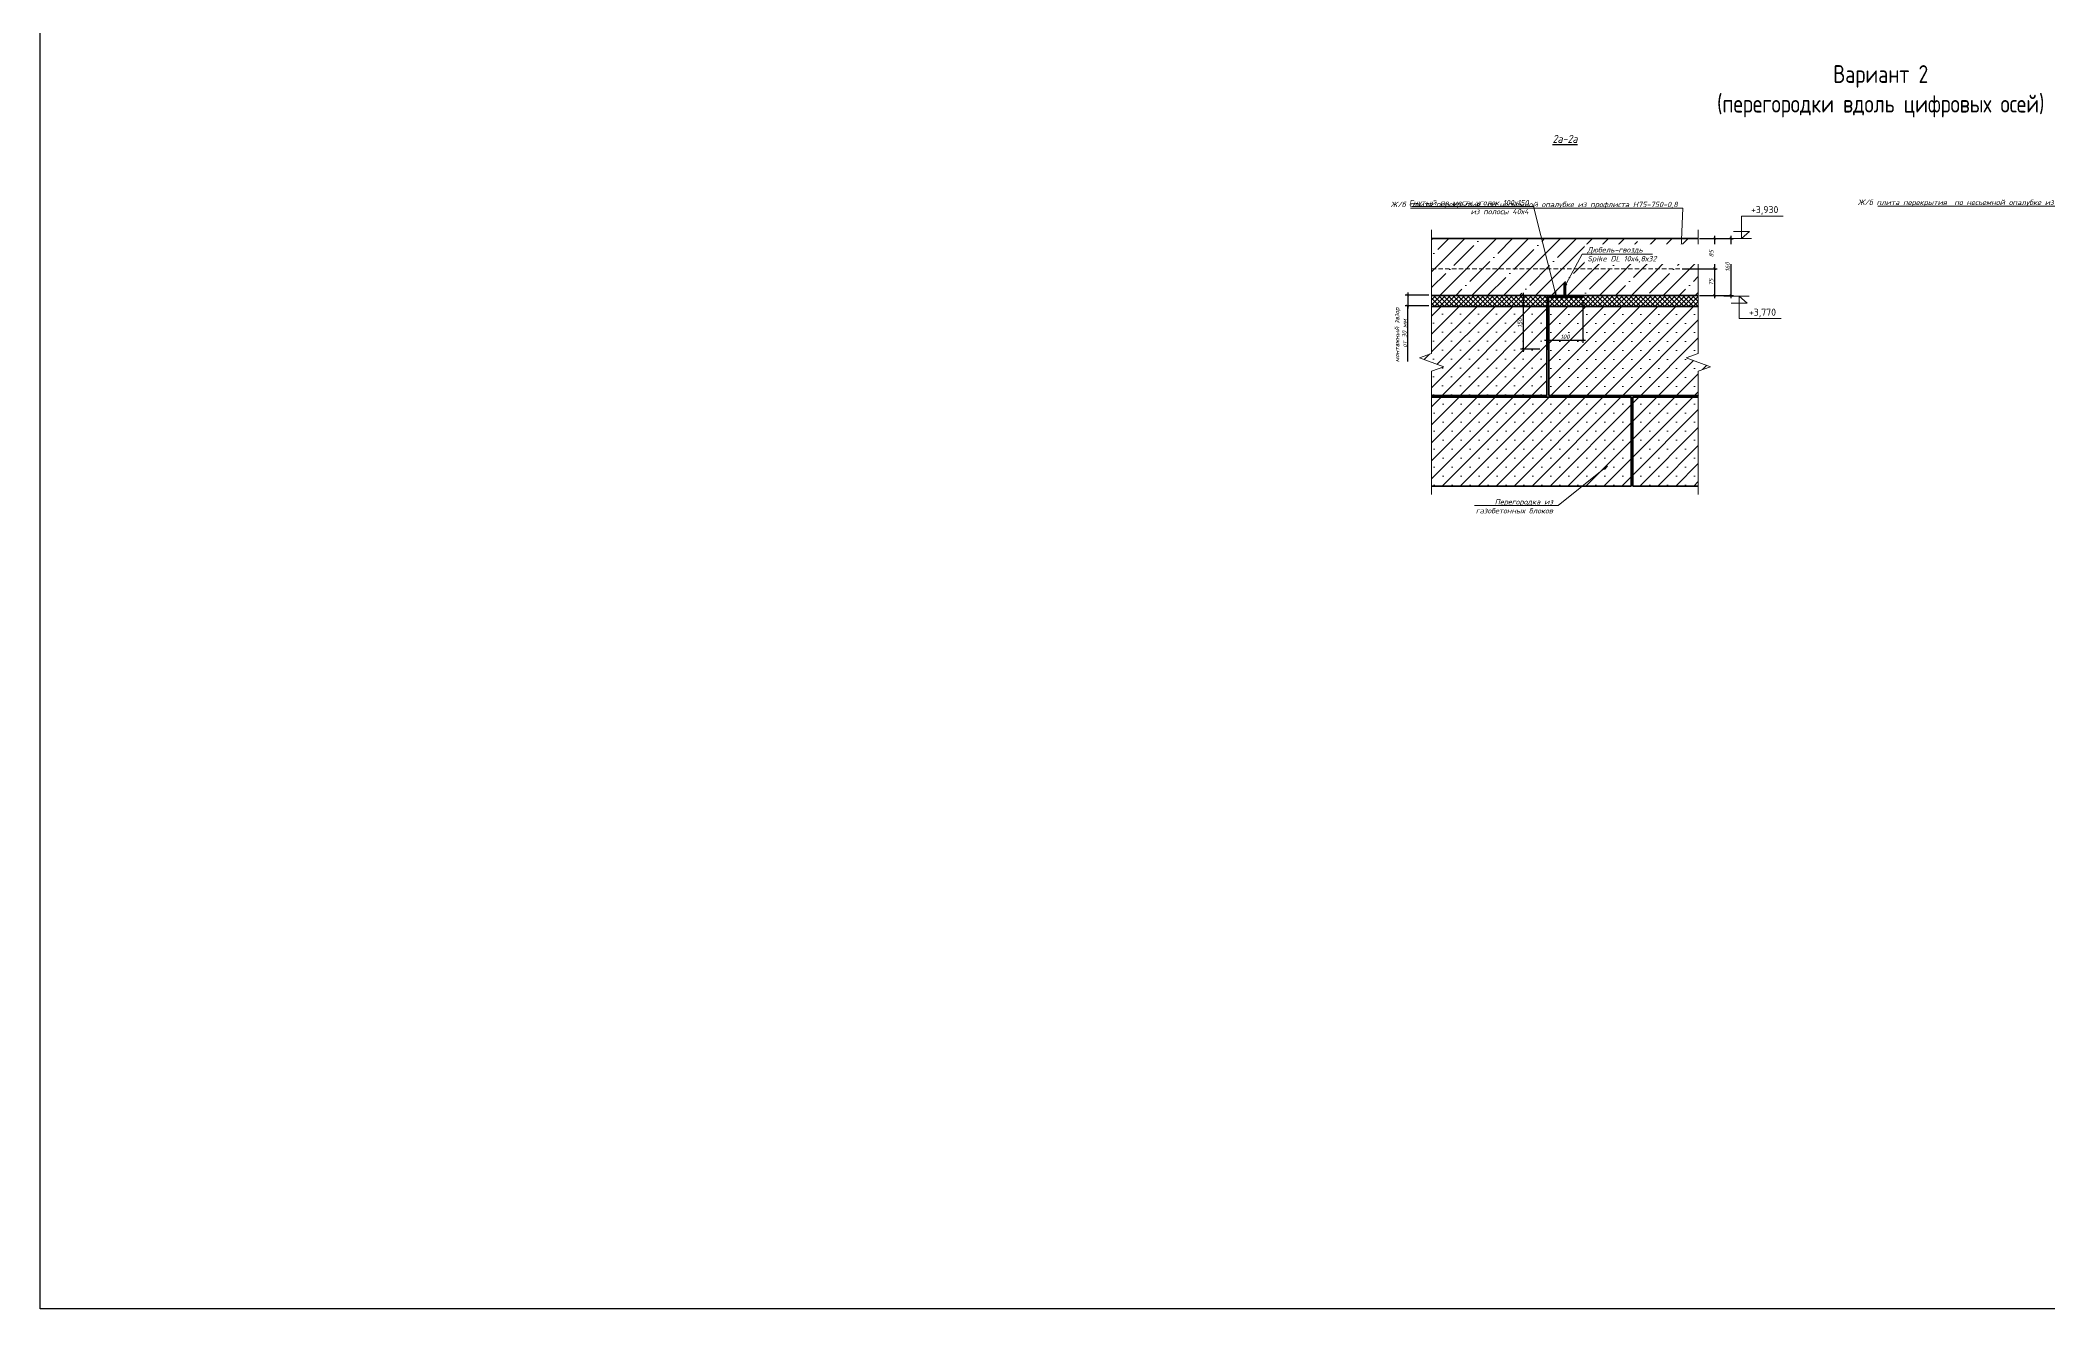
# Model space of a CAD drawing. Header units: millimetres. Extents: x -3689 to 2833879, y -661599 to -635850.
# Drawn here: x 2685897 to 2691543, y -661599 to -658031 of the extents above; entities that cross this region are included whole.
import ezdxf
from ezdxf import colors
from ezdxf.entities.mleader import LeaderData, LeaderLine
from ezdxf.enums import TextEntityAlignment as Align
from ezdxf.math import Vec2, Vec3

# ---------------------------------------------------------------- set-up
doc = ezdxf.new("R2010")
doc.units = ezdxf.units.MM
doc.header["$PDMODE"] = 35
doc.linetypes.add('невидимаяX2', pattern=[19.05, 12.7, -6.35])
doc.layers.get('Defpoints').update_dxf_attribs({"color": 4})
for name, color, linetype, lineweight in [('PDF _Заливка', 7, 'Continuous', 9), ('PDF _Основные линии', 7, 'Continuous', 35), ('PDF_Невидимые линии', 7, 'невидимаяX2', 20), ('PDF_Размеры', 7, 'Continuous', 20), ('PDF_Тонкая', 7, 'Continuous', 20), ('ВК-текст К1', 7, 'Continuous', 25), ('Выноски РД', 7, 'Continuous', 20)]:
    doc.layers.add(name, color=color, linetype=linetype, lineweight=lineweight)
doc.layers.add('PDF _Текст', color=7, linetype='Continuous')
doc.styles.add('IP', font='isocpeur.ttf')
doc.styles.add('SPDS', font='isocpeui.ttf')
doc.styles.add('TEXТ (lSOCPEUR)', font='isocpeui.ttf', dxfattribs={"width": 0.9, "height": 250})
doc.styles.add('ГОСТ 2.304', font='CS_Gost2304.shx')
doc.styles.add('стиль текст', font='isocpeui.ttf')
doc.dimstyles.new('м 2.5 анотатив', dxfattribs={"dimscale": 100, "dimtxt": 2.5, "dimasz": 1.5, "dimexe": 1.5, "dimexo": 0.625, "dimtad": 1, "dimdec": 0, "dimrnd": 5, "dimtxsty": 'SPDS', "dimblk": 'ARCHTICK', "dimcen": 2.5, "dimdle": 1.5, "dimclrd": 256, "dimclre": 256, "dimclrt": 256, "dimadec": 0, "dimazin": 0, "dimtfac": 1, "dimtdec": 0, "dimtmove": 1, "dimatfit": 3, "dimldrblk": 'OPEN30', "dimfxl": 1, "dimarcsym": 0})

# ---------------------------------------------------------------- blocks, each defined once
blk = doc.blocks.new('_ARCHTICK')
at = {"color": 0, "linetype": 'ByBlock', "const_width": 0.15}
blk.add_lwpolyline([(-0.5, -0.5), (0.5, 0.5)], dxfattribs=at)
blk = doc.blocks.new('*D554')
at = {"layer": 'Defpoints', "color": 0, "transparency": 16777216}
for p in [(2690559.7, -658589.1), (2690559.7, -658749.1), (2690651.5, -658749.1)]:
    blk.add_point(p, dxfattribs=at)
at = {"layer": 'PDF_Размеры', "lineweight": -2, "transparency": 16777216}
for p, q in [((2690562.8, -658589.1), (2690659, -658589.1)), ((2690651.5, -658581.6), (2690651.5, -658756.6)), ((2690562.8, -658749.1), (2690659, -658749.1))]:
    blk.add_line(p, q, dxfattribs=at)
at = {"layer": 'PDF_Размеры', "lineweight": -2, "transparency": 16777216, "xscale": 7.5, "yscale": 7.5, "zscale": 7.5}
for p, rotation in [((2690651.5, -658589.1), 90), ((2690651.5, -658749.1), 270)]:
    blk.add_blockref('_ARCHTICK', p, dxfattribs=dict(at, rotation=rotation))
at = {"layer": 'PDF_Размеры', "transparency": 16777216, "insert": (2690642.1, -658669.1), "char_height": 12.5, "attachment_point": 5, "rotation": 90, "style": 'SPDS'}
blk.add_mtext('160', dxfattribs=at)
blk = doc.blocks.new('_OPEN30')
at = {"color": 0, "linetype": 'ByBlock'}
for p, q in [((-1, 0.268), (0, 0)), ((0, 0), (-1, -0.268)), ((0, 0), (-1, 0))]:
    blk.add_line(p, q, dxfattribs=at)
blk = doc.blocks.new('*D555')
at = {"layer": 'Defpoints', "color": 0, "transparency": 16777216}
for p in [(2690488.9, -658674), (2690541.5, -658749.1), (2690605.4, -658749.1)]:
    blk.add_point(p, dxfattribs=at)
at = {"layer": 'PDF_Размеры', "lineweight": -2, "transparency": 16777216}
for p, q in [((2690513.9, -658674), (2690612.9, -658674)), ((2690605.4, -658666.5), (2690605.4, -658756.6)), ((2690566.5, -658749.1), (2690612.9, -658749.1))]:
    blk.add_line(p, q, dxfattribs=at)
at = {"layer": 'PDF_Размеры', "lineweight": -2, "transparency": 16777216, "xscale": 7.5, "yscale": 7.5, "zscale": 7.5}
for p, rotation in [((2690605.4, -658674), 90), ((2690605.4, -658749.1), 270)]:
    blk.add_blockref('_ARCHTICK', p, dxfattribs=dict(at, rotation=rotation))
at = {"layer": 'PDF_Размеры', "transparency": 16777216, "insert": (2690595.9, -658711.6), "char_height": 12.5, "attachment_point": 5, "rotation": 90, "style": 'SPDS'}
blk.add_mtext('75', dxfattribs=at)
blk = doc.blocks.new('*D556')
at = {"layer": 'Defpoints', "color": 0, "transparency": 16777216}
for p in [(2690541.6, -658589.1), (2690546.6, -658674), (2690605.4, -658674)]:
    blk.add_point(p, dxfattribs=at)
at = {"layer": 'PDF_Размеры', "lineweight": -2, "transparency": 16777216}
for p, q in [((2690566.6, -658589.1), (2690612.9, -658589.1)), ((2690605.4, -658581.6), (2690605.4, -658681.5)), ((2690571.6, -658674), (2690612.9, -658674))]:
    blk.add_line(p, q, dxfattribs=at)
at = {"layer": 'PDF_Размеры', "lineweight": -2, "transparency": 16777216, "xscale": 7.5, "yscale": 7.5, "zscale": 7.5}
for p, rotation in [((2690605.4, -658589.1), 90), ((2690605.4, -658674), 270)]:
    blk.add_blockref('_ARCHTICK', p, dxfattribs=dict(at, rotation=rotation))
at = {"layer": 'PDF_Размеры', "transparency": 16777216, "insert": (2690596.1, -658631.6), "char_height": 12.5, "attachment_point": 5, "rotation": 90, "style": 'SPDS'}
blk.add_mtext('85', dxfattribs=at)
blk = doc.blocks.new('Дюбель гвоздь')
at = {"linetype": 'Continuous', "lineweight": 0}
blk.add_hatch(color=255, dxfattribs=at).paths.add_polyline_path([(-2.9, 0), (-2.9, 40), (0, 42.9), (2.9, 40), (2.9, 0)])
at = {"color": 7, "linetype": 'Continuous', "lineweight": 0}
for p, q in [((-5, 0), (5, 0)), ((-2.9, 40), (0, 42.9)), ((-2.9, 0), (-2.9, 40)), ((-2.9, 40), (2.9, 40)), ((-2.4, 31), (-1.4, 32)), ((-2.4, 31), (-2.4, 27)), ((-2.4, 31), (2.4, 31)), ((-2.4, 19), (-2.4, 0)), ((-1.4, 32), (1.4, 32)), ((2.9, 40), (0, 42.9)), ((2.4, 31), (1.4, 32)), ((2.4, 31), (2.4, 27)), ((2.4, 19), (2.4, 0)), ((2.9, 0), (2.9, 40))]:
    blk.add_line(p, q, dxfattribs=at)
at = {"color": 7, "linetype": 'Continuous', "lineweight": 0, "flags": 128}
blk.add_lwpolyline([(-2.9, 0), (-2.9, 40), (0, 42.9), (2.9, 40), (2.9, 0)], close=True, dxfattribs=at)
at = {"color": 7, "linetype": 'Continuous', "lineweight": 0}
for centre, radius, start, end in [((0, 5.1), 7.14, 225.5879, 314.4121), ((6.2, 23), 9.46, 154.9728, 205.0272), ((11, 23), 9.46, 154.9728, 205.0272)]:
    blk.add_arc(centre, radius, start, end, dxfattribs=at)
blk = doc.blocks.new('_Open')
at = {"color": 0, "linetype": 'ByBlock', "lineweight": -2}
for p, q in [((-1, 0.17), (0, 0)), ((-1, -0.17), (0, 0)), ((0, 0), (-1, 0))]:
    blk.add_line(p, q, dxfattribs=at)
blk = doc.blocks.new('*D560')
at = {"layer": 'Defpoints', "color": 0}
for p in [(2689812, -658747.9), (2689742.5, -658778), (2689812, -658778)]:
    blk.add_point(p, dxfattribs=at)
at = {"layer": 'PDF_Размеры', "lineweight": -2}
for p, q in [((2689802, -658747.9), (2689735, -658747.9)), ((2689742.5, -658740.4), (2689742.5, -658785.5)), ((2689802, -658778), (2689735, -658778)), ((2689742.5, -658934.6), (2689742.5, -658778))]:
    blk.add_line(p, q, dxfattribs=at)
at = {"layer": 'PDF_Размеры', "lineweight": -2, "xscale": 7.5, "yscale": 7.5, "zscale": 7.5}
for p, rotation in [((2689742.5, -658747.9), 90), ((2689742.5, -658778), 270)]:
    blk.add_blockref('_ARCHTICK', p, dxfattribs=dict(at, rotation=rotation))
at = {"layer": 'PDF_Размеры', "insert": (2689722.8, -658860.1), "char_height": 12.5, "attachment_point": 5, "rotation": 90, "style": 'SPDS'}
blk.add_mtext('монтажный зазор\\P от 30 мм', dxfattribs=at)
blk = doc.blocks.new('*U533')
at = {"color": 0, "linetype": 'ByBlock', "lineweight": 18}
for points in [[(863, 200), (1313, 200), (1088, 0), (1088, 633), (2267, 633)], [(660, 0), (1374, 0)]]:
    blk.add_lwpolyline(points, dxfattribs=at)
at = {"color": 0, "linetype": 'ByBlock', "lineweight": 5, "style": 'IP'}
blk.add_attdef('LEVEL', text='', height=200, dxfattribs=at).set_placement((1678, 768), align=Align.MIDDLE_CENTER)
blk = doc.blocks.new('*U532')
at = {"color": 0, "linetype": 'ByBlock', "lineweight": 18}
for points in [[(660, 1266), (1374, 1266)], [(863, 1066), (1313, 1066), (1088, 1266), (1088, 633), (2267, 633)]]:
    blk.add_lwpolyline(points, dxfattribs=at)
at = {"color": 0, "linetype": 'ByBlock', "lineweight": 5, "style": 'IP'}
blk.add_attdef('LEVEL', text='', height=200, dxfattribs=at).set_placement((1678, 768), align=Align.MIDDLE_CENTER)
blk = doc.blocks.new('*D573')
at = {"layer": 'Defpoints', "color": 0, "transparency": 16777216}
for p in [(2690137, -658749.4), (2690067.5, -658900.2), (2690138.7, -658900.2)]:
    blk.add_point(p, dxfattribs=at)
at = {"layer": 'PDF_Размеры', "lineweight": -2, "transparency": 16777216}
for p, q in [((2690112, -658749.4), (2690060, -658749.4)), ((2690067.5, -658741.9), (2690067.5, -658907.7)), ((2690113.7, -658900.2), (2690060, -658900.2))]:
    blk.add_line(p, q, dxfattribs=at)
at = {"layer": 'PDF_Размеры', "lineweight": -2, "transparency": 16777216, "xscale": 7.5, "yscale": 7.5, "zscale": 7.5}
for p, rotation in [((2690067.5, -658749.4), 90), ((2690067.5, -658900.2), 270)]:
    blk.add_blockref('_ARCHTICK', p, dxfattribs=dict(at, rotation=rotation))
at = {"layer": 'PDF_Размеры', "transparency": 16777216, "insert": (2690058.2, -658831), "char_height": 12.5, "attachment_point": 5, "rotation": 90, "style": 'SPDS'}
blk.add_mtext(' 150', dxfattribs=at)
blk = doc.blocks.new('*D574')
at = {"layer": 'Defpoints', "color": 0, "transparency": 16777216}
for p in [(2690134.7, -658750.2), (2690234.7, -658750.2), (2690234.7, -658874.8)]:
    blk.add_point(p, dxfattribs=at)
at = {"layer": 'PDF _Заливка', "lineweight": -2, "transparency": 16777216}
for p, q in [((2690134.7, -658762.7), (2690134.7, -658882.3)), ((2690234.7, -658762.7), (2690234.7, -658882.3)), ((2690127.2, -658874.8), (2690242.2, -658874.8))]:
    blk.add_line(p, q, dxfattribs=at)
at = {"layer": 'PDF _Заливка', "lineweight": -2, "transparency": 16777216, "xscale": 7.5, "yscale": 7.5, "zscale": 7.5, "rotation": 180}
blk.add_blockref('_ARCHTICK', (2690134.7, -658874.8), dxfattribs=at)
at = {"layer": 'PDF _Заливка', "lineweight": -2, "transparency": 16777216, "xscale": 7.5, "yscale": 7.5, "zscale": 7.5}
blk.add_blockref('_ARCHTICK', (2690234.7, -658874.8), dxfattribs=at)
at = {"layer": 'PDF _Заливка', "transparency": 16777216, "insert": (2690184.7, -658865.4), "char_height": 12.5, "attachment_point": 5, "style": 'SPDS'}
blk.add_mtext('100', dxfattribs=at)

msp = doc.modelspace()

# ---------------------------------------------------------------- hatches: boundary and pattern name
at = {"layer": 'PDF _Заливка'}
h = msp.add_hatch(dxfattribs=at)
h.set_pattern_fill('ANSI35', color=256, scale=10)
h.set_pattern_definition([(45, (-1409.49, -1792.54), (-44.9012806, 44.9012806), []), (45, (-1364.59, -1792.54), (-44.9012806, 44.9012806), [79.375, -15.875, 0, -15.875])])
h.paths.add_polyline_path([(2690559.66, -658589.11), (2689809.66, -658589.11), (2689809.66, -658749.11), (2690559.66, -658749.11)])
at = {"layer": 'PDF _Заливка', "true_color": 0x636466}
h = msp.add_hatch(dxfattribs=at)
h.set_pattern_fill('SACNCR', color=251, scale=15)
h.set_pattern_definition([(45, (73.97, -1792.144), (-25.25697034, 25.25697034), []), (45, (99.228, -1792.144), (-25.25697034, 25.25697034), [0, -35.71875])])
h.paths.add_polyline_path([(2690133.66, -658780.21), (2689809.66, -658780.21), (2689809.66, -658911.96), (2689775.32, -658924.46), (2689844.01, -658949.46), (2689809.66, -658961.96), (2689809.66, -659030.21), (2690133.66, -659030.21)])
h = msp.add_hatch(dxfattribs=at)
h.set_pattern_fill('SACNCR', color=251, scale=15)
h.paths.add_polyline_path([(2690525.32, -658924.46), (2690559.66, -658911.96), (2690559.66, -658780.21), (2690139.66, -658780.21), (2690139.66, -659030.21), (2690559.66, -659030.21), (2690559.66, -658961.96), (2690594.01, -658949.46)])
h.paths.add_polyline_path([(2690370.77, -659035.21), (2689809.66, -659035.21), (2689809.66, -659285.21), (2690370.77, -659285.21)])
h.paths.add_polyline_path([(2690559.66, -659035.21), (2690375.77, -659035.21), (2690375.77, -659285.21), (2690559.66, -659285.21)])
at = {"layer": 'PDF _Заливка', "true_color": 0x939598}
h = msp.add_hatch(color=252, dxfattribs=at)
h.dxf.hatch_style = 1
h.paths.add_polyline_path([(2690559.66, -659030.21), (2689809.66, -659030.21), (2689809.66, -659035.21), (2690559.66, -659035.21)])
h = msp.add_hatch(color=252, dxfattribs=at)
h.dxf.hatch_style = 1
h.paths.add_polyline_path([(2690375.77, -659285.21), (2690375.77, -659035.21), (2690370.77, -659035.21), (2690370.77, -659285.21)])
at = {"layer": 'ВК-текст К1', "true_color": 0x636466}
h = msp.add_hatch(dxfattribs=at)
h.set_pattern_fill('ANSI37', color=251, scale=3)
h.set_pattern_definition([(45, (-4938.499, -1081.356), (-6.73519209, 6.73519209), []), (135, (-4938.499, -1081.356), (-6.73519209, -6.73519209), [])])
h.paths.add_polyline_path([(2689809.66, -658750.19), (2690559.66, -658750.17), (2690559.66, -658780.17), (2689809.66, -658780.19)])

# ---------------------------------------------------------------- linework, layer by layer
at = {"layer": 'Defpoints'}
msp.add_lwpolyline([(2685896.66, -655648.28), (2692705.08, -655648.28), (2692705.08, -661599.33), (2685896.66, -661599.33)], close=True, dxfattribs=at)
at = {"layer": 'PDF _Основные линии'}
for p, q in [((2689809.66, -659035.21), (2690370.77, -659035.21)), ((2690370.77, -659035.21), (2690370.77, -659285.21)), ((2690375.77, -659035.21), (2690559.66, -659035.21)), ((2690375.77, -659285.21), (2690375.77, -659035.21)), ((2690370.77, -659285.21), (2689809.66, -659285.21)), ((2690559.66, -659285.21), (2690375.77, -659285.21))]:
    msp.add_line(p, q, dxfattribs=at)
for points in [[(2689809.66, -658589.11), (2690559.66, -658589.11)], [(2689809.66, -658749.11), (2690559.66, -658749.11)], [(2690134.66, -658900.17), (2690134.66, -658750.17), (2690234.66, -658750.17), (2690234.66, -658754.17), (2690138.66, -658754.17), (2690138.66, -658900.17), (2690134.66, -658900.17)], [(2689809.66, -658780.21), (2690133.66, -658780.21), (2690133.66, -659030.21), (2689809.66, -659030.21), (2689809.66, -659030.21)], [(2690138.66, -658780.21), (2690559.66, -658780.21), (2690559.66, -658780.21)], [(2690559.66, -659030.21), (2690559.66, -659030.21), (2690139.66, -659030.21), (2690139.66, -658780.21)]]:
    msp.add_lwpolyline(points, dxfattribs=at)
at = {"layer": 'PDF_Невидимые линии'}
msp.add_lwpolyline([(2689809.66, -658674.04), (2690559.66, -658674.04)], dxfattribs=at)
at = {"layer": 'PDF_Тонкая', "linetype": 'Continuous'}
for points in [[(2689809.66, -658564.94), (2689809.66, -658911.96), (2689775.32, -658924.46), (2689844.01, -658949.46), (2689809.66, -658961.96), (2689809.66, -659308.54)], [(2690559.66, -658564.94), (2690559.66, -658911.96), (2690525.32, -658924.46), (2690594.01, -658949.46), (2690559.66, -658961.96), (2690559.66, -659308.54)]]:
    msp.add_lwpolyline(points, dxfattribs=at)

# ---------------------------------------------------------------- block references
at = {"layer": 'PDF _Заливка'}
msp.add_blockref('Дюбель гвоздь', (2690184.66, -658754.21), dxfattribs=at)
at = {"layer": 'Выноски РД', "lineweight": 0}
ref = msp.add_blockref('*U533', (2690571.93, -658589.11), dxfattribs=dict(at, xscale=0.1, yscale=0.1, zscale=0.1))
ref.add_attrib('LEVEL', '+3,930', dxfattribs={"layer": '0', "color": 0, "linetype": 'ByBlock', "lineweight": 5, "height": 20, "style": 'IP'}).set_placement((2690746.34, -658507.71), align=Align.MIDDLE_CENTER)
ref = msp.add_blockref('*U532', (2690565.79, -658877.59), dxfattribs=dict(at, xscale=0.1, yscale=0.1, zscale=0.1))
ref.add_attrib('LEVEL', '+3,770', dxfattribs={"layer": '0', "color": 0, "linetype": 'ByBlock', "lineweight": 5, "height": 20, "style": 'IP'}).set_placement((2690740.21, -658796.19), align=Align.MIDDLE_CENTER)

# ---------------------------------------------------------------- texts
at = {"layer": 'Defpoints', "insert": (2689664.72, -658101.35), "char_height": 50, "attachment_point": 1, "style": 'ГОСТ 2.304'}
msp.add_mtext_dynamic_manual_height_columns('\\pxqc;Вариант 2 \\P(перегородки вдоль цифровых осей)', width=2816.0271, gutter_width=75, heights=[0], dxfattribs=at)
at = {"layer": 'PDF _Текст', "insert": (2690184.88, -658308.83), "char_height": 22.5, "width": 17.5, "attachment_point": 5, "style": 'TEXТ (lSOCPEUR)'}
msp.add_mtext('{\\L2а-2а}', dxfattribs=at)

# ---------------------------------------------------------------- dimensions: what is measured, and where the dimension line sits
at = {"layer": 'PDF _Заливка'}
dim = msp.add_linear_dim(base=(2690234.66, -658874.81), p1=(2690134.66, -658750.17), p2=(2690234.66, -658750.17), dimstyle='м 2.5 анотатив', override={"dimexo": 2.5}, dxfattribs=at)
dim.commit()
dim.dimension.update_dxf_attribs({"geometry": '*D574', "text_midpoint": (2690184.66, -658865.44)})
at = {"layer": 'PDF_Размеры'}
for base, p1, p2, picture, middle in [((2690605.44, -658674.04), (2690541.61, -658589.11), (2690546.6, -658674.04), '*D556', (2690596.07, -658631.57)), ((2690605.35, -658749.11), (2690488.92, -658674.04), (2690541.51, -658749.11), '*D555', (2690595.9, -658711.57))]:
    dim = msp.add_linear_dim(base=base, p1=p1, p2=p2, angle=90, dimstyle='м 2.5 анотатив', override={"dimexo": 5}, dxfattribs=at)
    dim.commit()
    dim.dimension.update_dxf_attribs({"geometry": picture, "text_midpoint": middle})
dim = msp.add_linear_dim(base=(2690651.46, -658749.11), p1=(2690559.66, -658589.11), p2=(2690559.66, -658749.11), angle=90, dimstyle='м 2.5 анотатив', dxfattribs=at)
dim.commit()
dim.dimension.update_dxf_attribs({"geometry": '*D554', "text_midpoint": (2690642.09, -658669.11)})
for base, p1, p2, text, override, picture, middle in [((2689742.54, -658778), (2689812.02, -658747.91), (2689812.02, -658778), 'монтажный зазор\\P от <> мм', {"dimexo": 2}, '*D560', (2689723.36, -658860.14)), ((2690067.54, -658900.17), (2690137.02, -658749.37), (2690138.66, -658900.17), ' <>', {"dimexo": 5}, '*D573', (2690067.54, -658831.04))]:
    dim = msp.add_linear_dim(base=base, p1=p1, p2=p2, angle=90, text=text, dimstyle='м 2.5 анотатив', override=override, dxfattribs=at)
    dim.commit()
    dim.dimension.update_dxf_attribs({"geometry": picture, "text_midpoint": middle, "dimtype": 160})

# ---------------------------------------------------------------- leaders
at = {"layer": 'Выноски РД'}
ml = msp.add_multileader_mtext('Standard', dxfattribs=at)
ml.set_content('Ж/б плита перекрытия  по несъемной опалубке из профлиста Н60-845-0,8', color=256, style='стиль текст')
ml.set_leader_properties(lineweight=15)
ml.set_arrow_properties(name='OPEN')
ml.build(insert=Vec2(0, 0))
ml.multileader.update_dxf_attribs({"text_left_attachment_type": 6, "text_right_attachment_type": 6, "dogleg_length": 0.36, "arrow_head_size": 12.5, "scale": 5})
ctx = ml.context
ctx.base_point, ctx.scale, ctx.char_height, ctx.arrow_head_size, ctx.landing_gap_size, ctx.plane_origin = Vec3(2694602.36, -658240.06), 5, 15, 12.5, 12.5, Vec3(2695898.12, -658768.05)
ctx.left_attachment, ctx.right_attachment, ctx.text_align_type = 6, 6, 2
notes = []
notes.append((ctx, [(1, (1, 1, 0), (2695251.2, -658240.06), (-1, 0), 1.8, [(0, [(2695441.15, -658372.27)], 0, [])])]))
ctx.mtext.insert, ctx.mtext.width, ctx.mtext.alignment, ctx.mtext.flow_direction = Vec3(2695236.9, -658222.06), 741.9127, 3, 5
ml = msp.add_multileader_mtext('Standard', dxfattribs=at)
ml.set_content('Гнутый по месту уголок 100х150 \\Pиз полосы 40х4', color=256, style='стиль текст')
ml.set_leader_properties(lineweight=15)
ml.set_arrow_properties(name='OPEN')
ml.build(insert=Vec2(0, 0))
ml.multileader.update_dxf_attribs({"text_left_attachment_type": 6, "text_right_attachment_type": 6, "dogleg_length": 0.36, "arrow_head_size": 12.5, "scale": 5})
ctx = ml.context
ctx.base_point, ctx.scale, ctx.char_height, ctx.arrow_head_size, ctx.landing_gap_size, ctx.plane_origin = Vec3(2689747, -658498.67), 5, 15, 12.5, 12.5, Vec3(2690910.79, -659526.01)
ctx.left_attachment, ctx.right_attachment, ctx.text_align_type = 6, 6, 2
notes.append((ctx, [(1, (1, 1, 0), (2690096.64, -658498.67), (-1, 0), 1.8, [(0, [(2690160.3, -658751.91)], 0, [])])]))
ctx.mtext.insert, ctx.mtext.width, ctx.mtext.defined_height, ctx.mtext.alignment, ctx.mtext.flow_direction = Vec3(2690082.34, -658480.67), 690.6624, 36, 3, 5
ml = msp.add_multileader_mtext('Standard', dxfattribs=at)
ml.set_content('Ж/б плита перекрытия  по несъемной опалубке из профлиста Н75-750-0,8', color=256, style='стиль текст')
ml.set_leader_properties(lineweight=15)
ml.set_arrow_properties(name='OPEN')
ml.build(insert=Vec2(0, 0))
ml.multileader.update_dxf_attribs({"text_left_attachment_type": 6, "text_right_attachment_type": 6, "dogleg_length": 0.36, "arrow_head_size": 12.5, "scale": 5})
ctx = ml.context
ctx.base_point, ctx.scale, ctx.char_height, ctx.arrow_head_size, ctx.landing_gap_size, ctx.plane_origin = Vec3(2689867.16, -658503.73), 5, 15, 12.5, 12.5, Vec3(2690843.86, -659025.37)
ctx.left_attachment, ctx.right_attachment, ctx.text_align_type = 6, 6, 2
notes.append((ctx, [(1, (1, 1, 0), (2690516.01, -658503.73), (-1, 0), 1.8, [(0, [(2690510.99, -658627.38)], 0, [])])]))
ctx.mtext.insert, ctx.mtext.width, ctx.mtext.alignment, ctx.mtext.flow_direction = Vec3(2690501.71, -658485.73), 741.9127, 3, 5
ml = msp.add_multileader_mtext('Standard', dxfattribs=at)
ml.set_content('Ж/б плита перекрытия  по несъемной опалубке из профлиста Н75-750-0,8', color=256, style='стиль текст')
ml.set_leader_properties(lineweight=15)
ml.set_arrow_properties(name='OPEN')
ml.build(insert=Vec2(0, 0))
ml.multileader.update_dxf_attribs({"text_left_attachment_type": 6, "text_right_attachment_type": 6, "dogleg_length": 0.36, "arrow_head_size": 12.5, "scale": 5})
ctx = ml.context
ctx.base_point, ctx.scale, ctx.char_height, ctx.arrow_head_size, ctx.landing_gap_size, ctx.plane_origin = Vec3(2691181.04, -658497.78), 5, 15, 12.5, 12.5, Vec3(2692476.79, -659025.77)
ctx.left_attachment, ctx.right_attachment, ctx.text_align_type = 6, 6, 2
notes.append((ctx, [(1, (1, 1, 0), (2691829.88, -658497.78), (-1, 0), 1.8, [(0, [(2692019.83, -658629.99)], 0, [])])]))
ctx.mtext.insert, ctx.mtext.width, ctx.mtext.alignment, ctx.mtext.flow_direction = Vec3(2691815.58, -658479.78), 741.9127, 3, 5
ml = msp.add_multileader_mtext('Standard', dxfattribs=at)
ml.set_content('Перегородка из \\Pгазобетонных блоков', color=256, style='стиль текст')
ml.set_leader_properties(lineweight=15)
ml.set_arrow_properties(name='OPEN')
ml.build(insert=Vec2(0, 0))
ml.multileader.update_dxf_attribs({"text_left_attachment_type": 6, "text_right_attachment_type": 6, "dogleg_length": 0.36, "arrow_head_size": 12.5, "scale": 5})
ctx = ml.context
ctx.base_point, ctx.scale, ctx.char_height, ctx.arrow_head_size, ctx.landing_gap_size, ctx.plane_origin = Vec3(2689929.83, -659340.07), 5, 15, 12.5, 12.5, Vec3(2691179.38, -659859.96)
ctx.left_attachment, ctx.right_attachment, ctx.text_align_type = 6, 6, 2
notes.append((ctx, [(1, (1, 1, 0), (2690165.25, -659340.07), (-1, 0), 1.8, [(0, [(2690303.98, -659228.94)], 0, [])])]))
ctx.mtext.insert, ctx.mtext.width, ctx.mtext.alignment, ctx.mtext.flow_direction = Vec3(2690150.95, -659322.07), 370.9564, 3, 5
for ctx, leaders in notes:
    for number, flags, end, landing, length, lines in leaders:
        leader = LeaderData()
        leader.index, (leader.has_last_leader_line, leader.has_dogleg_vector, leader.attachment_direction) = number, flags
        leader.last_leader_point, leader.dogleg_vector, leader.dogleg_length = Vec3(end), Vec3(landing), length
        for number, points, colour, breaks in lines:
            line = LeaderLine()
            line.index, line.vertices, line.color, line.breaks = number, Vec3.list(points), colors.encode_raw_color(colour), breaks
            leader.lines.append(line)
        ctx.leaders.append(leader)

# ---------------------------------------------------------------- next in the draw order: leaders
ml = msp.add_multileader_mtext('Standard', dxfattribs=at)
ml.set_content('Дюбель-гвоздь \\PSpike DL 10х4,8х32', color=256, style='стиль текст')
ml.set_leader_properties(lineweight=15)
ml.set_arrow_properties(name='OPEN')
ml.build(insert=Vec2(0, 0))
ml.multileader.update_dxf_attribs({"text_left_attachment_type": 6, "text_right_attachment_type": 6, "dogleg_length": 0.36, "arrow_head_size": 12.5, "scale": 5})
ctx = ml.context
ctx.base_point, ctx.scale, ctx.char_height, ctx.arrow_head_size, ctx.landing_gap_size, ctx.plane_origin = Vec3(2690234.9, -658632.73), 5, 15, 12.5, 12.5, Vec3(2690005.58, -659041.09)
ctx.left_attachment, ctx.right_attachment = 6, 6
notes = []
notes.append((ctx, [(0, (1, 1, 0), (2690233.1, -658632.73), (1, 0), 1.8, [(0, [(2690182.26, -658727.23)], 0, [])])]))
ctx.mtext.insert, ctx.mtext.width, ctx.mtext.defined_height, ctx.mtext.flow_direction = Vec3(2690247.4, -658613.23), 212.6365, 66.24, 5
ctx.mtext.has_bg_fill, ctx.mtext.bg_color, ctx.mtext.bg_scale_factor, ctx.mtext.bg_transparency, ctx.mtext.use_window_bg_color = 1, -1027028792, 1.5, 0, 1
for ctx, leaders in notes:
    for number, flags, end, landing, length, lines in leaders:
        leader = LeaderData()
        leader.index, (leader.has_last_leader_line, leader.has_dogleg_vector, leader.attachment_direction) = number, flags
        leader.last_leader_point, leader.dogleg_vector, leader.dogleg_length = Vec3(end), Vec3(landing), length
        for number, points, colour, breaks in lines:
            line = LeaderLine()
            line.index, line.vertices, line.color, line.breaks = number, Vec3.list(points), colors.encode_raw_color(colour), breaks
            leader.lines.append(line)
        ctx.leaders.append(leader)

doc.saveas('drawing.dxf')
